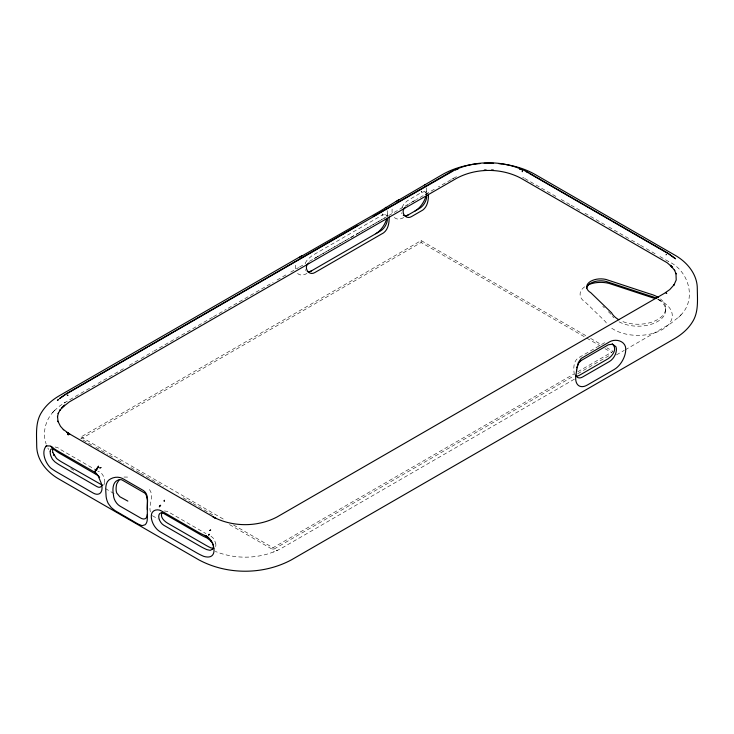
<?xml version="1.0" encoding="UTF-8"?>
<svg xmlns="http://www.w3.org/2000/svg" width="734" height="734" viewBox="0 0 734 734"><rect width="100%" height="100%" fill="white"/><g stroke="black" fill="none" stroke-linecap="round" stroke-linejoin="round"><path stroke-width="0.55" stroke-dasharray="3.67 2.75" d="M426.729 193.326L426.738 191.06M387.414 216.126L387.424 213.952M104.65 482.724C104.87 477.917 102.751 472.568 97.732 471.035M104.604 483.238L103.696 485.165M401.883 207.373L404.177 203.703L407.37 200.777L420.921 192.748L424.289 191.583L427.252 193.051M305.17 263.212L307.463 259.552L312.078 255.652L381.57 215.512L384.9 214.346L387.891 215.805M53.518 411.581C45.425 420.013 42.196 432.932 46.159 444.042M680.482 315.418C697.126 299.307 688.786 270.607 668.72 261.616M54.261 410.783L59.766 405.902L65.28 402.324M625.24 349.815L670.582 323.611L679.739 316.207M52.371 412.811L55.353 409.6M678.647 317.391L681.629 314.18M406.893 205.694L407.636 205.08M409.26 203.878L410.104 203.318M314.124 258.698L316.427 257.322M456.484 176.674L438.317 186.931M451.694 179.234L453.621 178.105M412.536 201.822L417.976 198.685M64.161 402.966L97.026 383.955M97.998 383.387L125.404 367.569M129.312 365.312L140.084 359.091M141.056 358.531L152.8 351.751M153.782 351.182L212.502 317.29M213.475 316.721L226.2 309.372M228.155 308.243L273.167 282.26M277.085 279.993L285.893 274.911M290.783 272.085L298.619 267.561M299.591 267.002L305.463 263.607M309.381 261.35L349.503 238.183M350.485 237.623L358.311 233.1M359.293 232.54L387.671 216.154M388.644 215.585L418.004 198.639M419.967 197.51L434.455 189.161M317.409 256.753L386.46 216.906M584.191 336.631L421.142 242.495L81.043 438.849L81.043 436.932L421.142 240.578L586.714 336.163M604.697 342.686L577.796 358.22C573.153 362.046 573.41 369.22 574.383 374.643M233.458 524.929L272.993 547.747L573.869 374.037M577.777 371.78L613.092 351.393L606.908 347.824M229.513 524.571L272.993 549.674L573.869 375.955M577.777 373.698L609.165 355.586M574.346 379.194L281.544 548.243C261.46 559.134 236.376 559.886 215.291 551.418M616.432 354.898L624.258 350.384M425.243 194.492L427.546 193.437M306.977 273.452L304.766 274.488A16.515 9.533 -60 0 1 297.151 272.929M273.507 552.032L274.488 551.619M276.443 550.775L277.516 550.316M123.963 477.045L127.863 477.091M164.324 510.965L167.508 511.396L206.006 533.618M55.096 446.988L57.83 447.676A55.334 31.947 0 0 0 62.206 450.529L96.75 470.466M210.933 536.141L213.842 538.71L215.658 543.188M522.681 177.371L524.168 178.178M657.481 298.931L662.738 301.949M524.902 178.582L557.189 197.189M561.161 199.474L570.089 204.63M571.08 205.199L580.998 210.933M584.961 213.218L604.798 224.677M608.77 226.962L630.589 239.559M631.579 240.137L639.516 244.716M590.586 338.402L600.999 344.411M586.714 338.09L600.311 345.934M605.018 348.65L611.917 352.641M81.043 436.932L225.567 520.369M83.015 439.996L91.906 445.125M95.86 447.401L107.705 454.245M109.641 455.364L112.541 457.043M118 460.19L123.927 463.613M130.826 467.595L139.708 472.724M140.699 473.292L163.398 486.394M183.133 497.79L192.014 502.918M192.996 503.487L212.741 514.883M70.794 468.604L73.758 470.31M105.357 488.56L115.247 494.266M152.351 515.69L158.232 519.076M640.507 245.284L645.397 248.12M646.37 248.679L656.15 254.34M659.967 256.551L669.839 262.267M385.552 214.475L386.873 216.044M424.931 191.712L426.215 193.326A9.927 5.734 -60 0 1 426.555 194.363M149.442 489.56C152.709 493.303 151.259 498.982 150.571 503.451A17.524 10.12 -60 0 0 150.571 512.534M602.798 306.28L604.394 307.83M608.403 311.702L611.606 314.803M47.838 448.006L48.664 449.492M665.692 308.041L665.692 309.996M421.142 240.578L421.142 242.495M272.993 547.747L272.993 549.674M215.686 543.197A7.092 3.386 67.3 0 1 215.677 546.619M426.426 187.84A16.515 9.542 -60.1 0 1 426.298 194.693M387.102 210.539A16.515 9.533 -60 0 1 387.268 215.851M403.728 217.53A16.515 9.551 -60.1 0 1 393.672 216.668M392.185 212.713A16.515 9.551 -60.1 0 1 392.351 207.502M295.463 268.855A16.515 9.533 -60 0 1 295.628 263.35M584.668 286.81A20.616 11.9 0 0 0 585.512 302.335L605.55 321.74A34.204 19.745 0 0 0 606.669 323.437M657.985 299.573A34.204 19.745 0 0 1 661.894 329.795A34.204 19.745 0 0 1 609.679 326.63M658.6 299.582A27.626 15.946 0 0 1 657.251 321.731A27.626 15.946 0 0 1 618.863 321.712M613.762 317.822A27.626 15.946 0 0 1 612.551 316.345M305.72 270.451A9.927 5.734 -60 0 1 305.188 269.607M402.003 213.778A9.927 5.734 -60 0 1 401.608 212.741M660.38 298.894A27.626 15.946 0 0 1 657.251 319.776A27.626 15.946 0 0 1 620.992 320.831M382.331 214.447L382.24 215.145L382.194 213.869L382.331 214.447M421.72 191.684L421.61 192.372L421.591 191.106L421.72 191.684"/><path stroke-width="1.1" d="M147.305 509.625C146.901 503.295 149.589 494.817 143.396 490.514L122.495 478.458C118.844 476.595 114.265 476.889 110.696 478.843C104.65 481.706 105.696 489.468 106.017 494.881A14.414 8.322 60 0 0 108.237 503.487L111.238 507.533L115.009 510.607L137.983 523.975L142.093 525.682L145.093 524.764A14.414 8.322 60 0 0 147.305 518.718L147.369 500.249L146.295 495.184A8.239 6.615 -77.3 0 0 144.855 493.138L121.816 479.843A8.239 6.634 -77.4 0 0 119.504 479.733C112.504 480.816 112.302 489.523 113.467 494.881A9.157 5.285 60 0 0 119.936 506.084L141.469 518.488A9.147 5.285 60 0 0 147.305 514.415M205.694 535.664C214.649 539.765 219.539 561.115 203.694 556.344A68.849 39.746 0 0 1 196.455 552.711L160.076 531.71A12.441 7.184 60 0 1 152.213 512.46C154.122 509.442 158.516 509.13 161.379 510.91L197.758 531.911A67.005 38.691 0 0 0 204.804 535.444L207.089 536.747L204.804 535.444M50.233 451.474L50.206 452.263A7.092 3.211 69.2 0 0 50.866 455.961L52.426 459.236L54.775 461.759A63.592 36.709 0 0 0 60.592 465.622L96.971 486.624A7.175 4.147 60 0 0 101.925 484.89M576.685 367.826L578.52 363.302L580.759 360.77L608.339 344.787L612.532 344.145L615.899 346.687A9.808 5.661 -60 0 1 609.495 361.477L582.594 377.01A9.808 5.661 -60 0 1 575.933 375.083M95.365 470.622L94.567 472.274L98.549 466.255L94.567 472.274L98.072 475.66L101.136 482.972A12.441 7.184 60 0 1 93.246 493.074L56.867 472.072A68.849 39.746 0 0 1 50.573 467.888C45.38 462.824 40.884 451.915 46.334 445.905L49.967 445.96L52.059 447.199A66.977 38.663 0 0 0 58.188 451.263L95.227 472.485L96.897 474.127M522.397 171.251L522.204 171.701L522.525 171.325M161.893 512.837C159.948 517.094 164.159 521.103 167.508 523.122L206.006 545.344A55.353 31.957 0 0 0 210.933 547.867L213.842 548.454M53.27 448.235L52.82 449.116A7.092 4.707 51.5 0 0 52.839 452.529M308.73 262.956C303.041 267.103 308.656 276.351 314.785 272.589L383.561 232.88C388.314 229.311 389.35 222.512 389.112 216.925M405.526 207.016C399.801 211.117 405.361 220.383 411.49 216.603L422.821 210.062C427.573 206.502 428.638 199.74 428.454 194.143M119.101 479.862L116.724 483.908A17.524 10.12 -60 0 0 116.724 492.991L119.798 496.725L127.863 501.102M212.447 549.261L210.153 550.335L206.869 549.619A63.592 36.709 0 0 1 200.18 546.261L163.801 525.26A7.175 4.147 60 0 1 158.727 516.47A7.175 4.147 60 0 1 163.801 513.534L200.18 534.535A63.592 36.709 0 0 0 206.869 537.894L211.713 541.6M396.057 201.639L442.437 174.554C453.86 168.049 466.861 164.636 479.908 163.581M299.389 257.451L380.276 211.053L398.92 199.666M666.022 254.735L666.6 254.505M65.73 394.094L59.298 398.745L65.317 394.598L147.516 347.136M375.762 233.742L377.964 232.219A16.515 9.533 -60 0 0 386.341 219.851M666.729 293.316L666.022 293.242L666.6 293.389M67.354 395.241L67.978 395.442L67.436 395.186M302.224 255.496L59.133 395.855C52.307 399.865 46.104 405.159 41.847 411.902C35.177 421.857 36.627 434.409 36.7 445.721C36.672 460.282 47.205 472.485 59.344 479.302L198.932 559.895C227.1 574.997 263.185 574.997 291.352 559.895L674.656 338.603C681.556 334.557 687.859 329.236 692.153 322.419C698.823 312.464 697.392 299.894 697.3 288.6C697.328 274.131 686.914 261.955 674.867 255.148L535.279 174.554C525.388 168.903 514.259 165.618 503.01 164.113M66.528 393.598L357.871 225.384M373.211 216.539L449.832 172.297C473.623 159.617 504.093 159.627 527.884 172.297L667.472 252.891L675.583 258.79L668.683 253.891M148.488 346.576L173.912 331.896M174.894 331.328L283.425 268.672M284.407 268.103L392.938 205.437M393.919 204.878L453.089 170.994M309.922 271.754L380.405 231.054A9.927 5.734 -60 0 0 387.414 218.292M405.618 216.411L419.72 208.263A9.927 5.734 -60 0 0 426.72 195.583M424.738 184.766L425.39 184.711M385.332 207.511L385.809 207.373M46.031 446.18L46.728 445.896M455.108 170.086L458.144 168.93M484.11 163.324L493.606 163.315M484.293 169.994L486.119 169.93M491.596 169.912L493.413 170.013M498.854 163.654L501.964 164.003M97.374 467.586L98.127 467.668L97.677 467.393M95.686 472.834L94.75 472.173M51.674 446.712L50.765 446.226M575.759 376.34L578.869 375.606L606.431 359.706C611.844 357.063 618.138 349.228 612.303 343.925M102.448 485.266L62.17 462.273A55.38 31.975 0 0 1 57.793 459.42A6.881 2.22 52.7 0 1 56.426 458.31L52.811 452.529M520.333 169.205L519.571 168.912L522.507 170.068M53.821 454.988L54.233 455.612M526.195 171.774L527.975 172.683M529.095 173.307L555.996 188.822M556.95 189.381L583.906 204.942M584.87 205.502L611.826 221.062M612.789 221.613L639.745 237.183M640.709 237.733L667.72 253.34M96.659 468.751L97.117 469.035L96.31 469.054L96.64 469.769L96.182 469.476M52.059 447.199L51.206 446.437M207.089 536.6L207.63 537.068M210.612 540.49L211.328 541.6M53.536 454.401L53.866 455.016M586.723 288.26A14.038 8.102 0 0 1 606.018 281.416L649.535 295.747A27.626 15.946 0 0 1 656.6 298.426M588.154 284.847A20.616 11.9 0 0 1 608.945 283.37L652.554 297.738A34.204 19.745 0 0 1 655.343 298.582M618.863 319.758A27.626 15.946 0 0 1 611.606 312.849L590.787 292.692A14.038 8.102 0 0 1 589.026 282.48A14.038 8.102 0 0 1 606.018 279.461L649.535 293.793A27.626 15.946 0 0 1 658.6 297.628M311.629 270.763A9.927 5.734 -60 0 1 307.234 271.525M425.803 196.602A16.515 9.542 -60.1 0 1 415.068 210.979M408.379 214.814A9.927 5.734 -60 0 1 403.296 215.236M212.172 542.325A7.12 4.817 48.9 0 1 212.594 543.077M212.988 543.958A7.12 4.817 48.9 0 1 213.429 545.72L213.484 546.555A7.12 4.817 48.9 0 1 212.41 549.335M99.585 477.256A7.175 4.147 60 0 0 96.971 474.898L60.592 453.896A63.592 36.709 0 0 1 54.775 450.043L51.674 448.841A7.257 3.294 67.7 0 0 51.022 449.236A7.12 3.211 68.7 0 0 50.206 451.447M57.527 416.407L58.041 421.655L57.867 421.132L60.472 426.289L63.601 429.775L63.271 429.436L69.822 434.244L66.95 432.418L215.989 518.461L213.025 516.883C232.522 527.177 257.395 527.26 276.929 517.039L664.463 293.297L669.793 289.563L674.161 284.673L673.895 285.122L676.216 279.984L675.959 273.36L676.133 273.883L674.463 270.103L674.739 270.552L670.399 265.24L672.592 267.479L667.087 262.699L520.856 178.16C501.322 167.847 476.384 167.847 456.851 178.16L69.326 401.893L61.408 408.177L64.528 405.122L59.839 410.334L60.105 409.893L58.188 413.627L58.362 413.114L57.463 416.958L57.527 416.407M580.796 360.238L580.759 360.77L580.796 360.238M576.676 370.184L575.97 375.12A16.387 9.469 -60.1 0 0 587.246 385.075L614.147 369.532A16.387 9.459 -60 0 0 625.423 346.567C623.423 340.292 614.863 338.75 609.624 341.815L581.117 358.513L578.337 362.578L576.676 370.184M160.186 505.478L159.315 506.873L160.654 505.267L160.186 505.478M164.333 500.349L164.205 501.12L164.333 500.349M209.089 534.315L208.786 535.077L209.089 534.315M58.344 399.599L57.435 400.452L58.344 399.599M210.621 530.058L209.768 530.535L210.621 530.058M100.897 467.613L99.87 467.861L100.897 467.613M67.528 434.17L68.308 434.776L67.528 434.17"/></g></svg>
